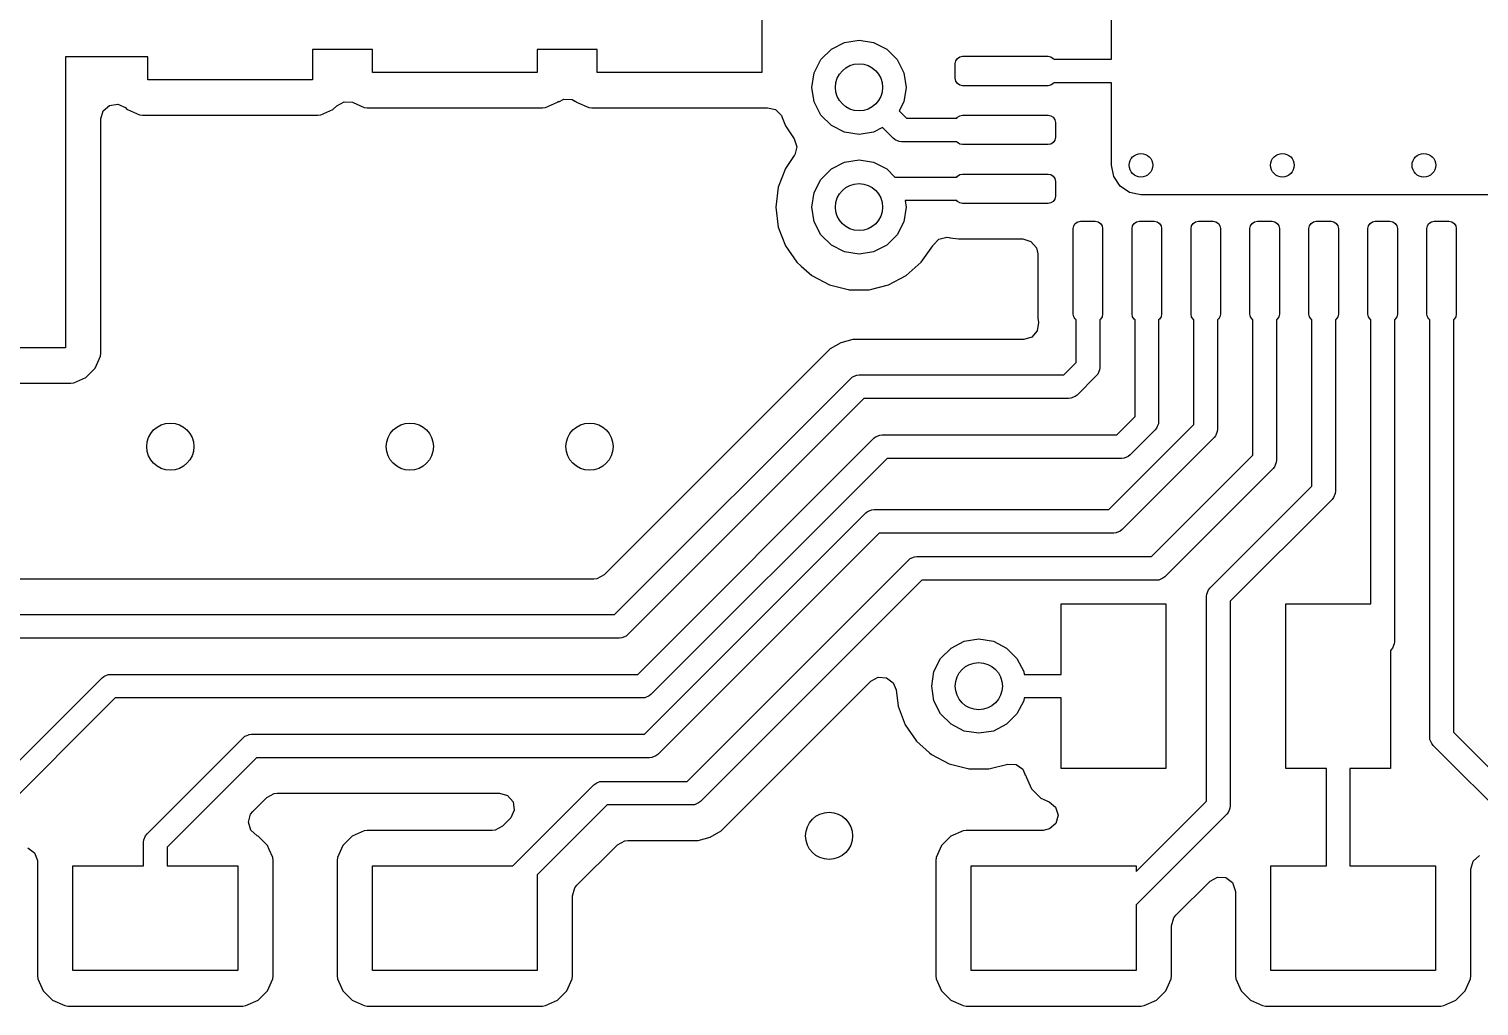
# Model space of a CAD drawing. Extents: x 4.84 to 7.21, y -4.81 to -3.25.
# Drawn here: x 5.4589 to 5.9431, y -4.3449 to -4.0186 of the extents above; entities that cross this region are included whole.
import ezdxf

# ---------------------------------------------------------------- set-up
doc = ezdxf.new("R2010")
doc.units = 0
doc.header["$MEASUREMENT"] = 0
doc.layers.add('BLACK', color=7, linetype='CONTINUOUS')

msp = doc.modelspace()

# ---------------------------------------------------------------- linework, layer by layer
at = {"layer": 'BLACK', "linetype": 'CONTINUOUS'}
for p, q in [((5.82036, -4.02865), (5.82036, -3.94203)), ((5.70356, -3.99806), (5.70356, -4.03306)), ((5.72681, -4.02532), (5.7312, -4.02308)), ((5.7312, -4.02308), (5.73606, -4.02231)), ((5.73606, -4.02231), (5.74093, -4.02308)), ((5.74093, -4.02308), (5.74532, -4.02532)), ((5.49856, -4.0279), (5.47106, -4.0279)), ((5.47106, -4.0279), (5.47106, -4.12506)), ((5.49856, -4.03556), (5.49856, -4.0279)), ((5.57356, -4.0254), (5.55356, -4.0254)), ((5.55356, -4.0254), (5.55356, -4.03556)), ((5.57356, -4.03306), (5.57356, -4.0254)), ((5.64856, -4.0254), (5.62856, -4.0254)), ((5.62856, -4.0254), (5.62856, -4.03306)), ((5.64856, -4.03306), (5.64856, -4.0254)), ((5.72332, -4.0288), (5.72681, -4.02532)), ((5.74532, -4.02532), (5.74881, -4.0288)), ((5.76838, -4.02918), (5.76891, -4.02839)), ((5.76891, -4.02839), (5.76971, -4.02785)), ((5.76971, -4.02785), (5.77065, -4.02766)), ((5.77065, -4.02766), (5.79919, -4.02766)), ((5.79919, -4.02766), (5.80014, -4.02785)), ((5.80014, -4.02785), (5.80093, -4.02839)), ((5.80093, -4.02839), (5.80111, -4.02865)), ((5.80111, -4.02865), (5.82036, -4.02865)), ((5.62856, -4.03306), (5.57356, -4.03306)), ((5.70356, -4.03306), (5.64856, -4.03306)), ((5.72032, -4.03806), (5.72109, -4.03319)), ((5.72109, -4.03319), (5.72332, -4.0288)), ((5.74881, -4.0288), (5.75104, -4.03319)), ((5.75104, -4.03319), (5.75181, -4.03806)), ((5.76819, -4.03013), (5.76838, -4.02918)), ((5.76819, -4.03505), (5.76819, -4.03013)), ((5.55356, -4.03556), (5.49856, -4.03556)), ((5.72109, -4.04293), (5.72032, -4.03806)), ((5.75181, -4.03806), (5.75104, -4.04293)), ((5.76838, -4.03599), (5.76819, -4.03505)), ((5.76891, -4.03679), (5.76838, -4.03599)), ((5.76971, -4.03732), (5.76891, -4.03679)), ((5.77065, -4.03751), (5.76971, -4.03732)), ((5.79919, -4.03751), (5.77065, -4.03751)), ((5.80014, -4.03732), (5.79919, -4.03751)), ((5.80093, -4.03679), (5.80014, -4.03732)), ((5.80111, -4.03652), (5.80093, -4.03679)), ((5.82036, -4.03652), (5.80111, -4.03652)), ((5.82036, -4.06408), (5.82036, -4.03652)), ((5.56166, -4.0442), (5.56411, -4.04286)), ((5.56411, -4.04286), (5.5669, -4.04306)), ((5.5669, -4.04306), (5.56717, -4.04317)), ((5.56717, -4.04317), (5.57081, -4.04477)), ((5.63132, -4.04477), (5.63537, -4.04299)), ((5.63537, -4.04299), (5.63575, -4.04273)), ((5.63537, -4.04299), (5.63537, -4.04299)), ((5.63575, -4.04273), (5.63584, -4.04287)), ((5.63584, -4.04287), (5.63751, -4.04196)), ((5.63751, -4.04196), (5.6403, -4.04216)), ((5.6403, -4.04216), (5.64132, -4.04282)), ((5.64132, -4.04282), (5.64138, -4.04273)), ((5.64138, -4.04273), (5.64176, -4.04299)), ((5.64176, -4.04299), (5.64176, -4.04299)), ((5.64176, -4.04299), (5.64581, -4.04477)), ((5.72332, -4.04732), (5.72109, -4.04293)), ((5.75104, -4.04293), (5.74951, -4.04593)), ((5.4829, -4.0486), (5.48368, -4.04591)), ((5.48368, -4.04591), (5.4858, -4.04408)), ((5.4858, -4.04408), (5.48856, -4.04369)), ((5.48856, -4.04369), (5.4911, -4.04485)), ((5.4911, -4.04485), (5.49136, -4.04509)), ((5.49136, -4.04509), (5.49176, -4.04549)), ((5.49176, -4.04549), (5.49176, -4.04549)), ((5.49176, -4.04549), (5.49176, -4.04549)), ((5.49176, -4.04549), (5.49581, -4.04727)), ((5.49581, -4.04727), (5.4968, -4.04739)), ((5.4968, -4.04739), (5.55533, -4.04739)), ((5.55533, -4.04739), (5.55632, -4.04727)), ((5.55632, -4.04727), (5.56037, -4.04549)), ((5.56037, -4.04549), (5.56166, -4.0442)), ((5.57081, -4.04477), (5.5718, -4.04489)), ((5.5718, -4.04489), (5.63033, -4.04489)), ((5.63033, -4.04489), (5.63132, -4.04477)), ((5.64581, -4.04477), (5.6468, -4.04489)), ((5.6468, -4.04489), (5.70533, -4.04489)), ((5.70533, -4.04489), (5.70544, -4.04488)), ((5.70533, -4.04489), (5.70533, -4.04489)), ((5.70544, -4.04488), (5.70547, -4.04489)), ((5.70547, -4.04489), (5.70547, -4.04489)), ((5.70547, -4.04489), (5.70547, -4.04489)), ((5.70547, -4.04489), (5.70817, -4.04551)), ((5.70817, -4.04551), (5.71012, -4.04752)), ((5.71012, -4.04752), (5.71037, -4.04808)), ((5.71037, -4.04808), (5.71147, -4.05097)), ((5.72681, -4.0508), (5.72332, -4.04732)), ((5.74951, -4.04593), (5.75191, -4.04833)), ((5.76874, -4.04833), (5.76891, -4.04807)), ((5.76891, -4.04807), (5.76971, -4.04754)), ((5.76971, -4.04754), (5.77065, -4.04735)), ((5.77065, -4.04735), (5.79919, -4.04735)), ((5.79919, -4.04735), (5.80014, -4.04754)), ((5.80014, -4.04754), (5.80093, -4.04807)), ((5.80093, -4.04807), (5.80147, -4.04887)), ((5.4829, -4.12682), (5.4829, -4.0486)), ((5.71147, -4.05097), (5.71147, -4.05097)), ((5.71147, -4.05097), (5.71441, -4.05524)), ((5.7312, -4.05304), (5.72681, -4.0508)), ((5.74394, -4.0515), (5.74093, -4.05304)), ((5.74749, -4.05506), (5.74394, -4.0515)), ((5.75191, -4.04833), (5.76874, -4.04833)), ((5.80147, -4.04887), (5.80166, -4.04981)), ((5.80166, -4.04981), (5.80166, -4.05473)), ((5.71441, -4.05524), (5.71529, -4.0579)), ((5.73606, -4.05381), (5.7312, -4.05304)), ((5.74093, -4.05304), (5.73606, -4.05381)), ((5.74809, -4.05554), (5.74749, -4.05506)), ((5.74951, -4.05613), (5.74809, -4.05554)), ((5.75028, -4.05621), (5.74951, -4.05613)), ((5.76874, -4.05621), (5.75028, -4.05621)), ((5.76891, -4.05647), (5.76874, -4.05621)), ((5.76971, -4.05701), (5.76891, -4.05647)), ((5.77065, -4.05719), (5.76971, -4.05701)), ((5.79919, -4.05719), (5.77065, -4.05719)), ((5.80014, -4.05701), (5.79919, -4.05719)), ((5.80093, -4.05647), (5.80014, -4.05701)), ((5.80147, -4.05567), (5.80093, -4.05647)), ((5.80166, -4.05473), (5.80147, -4.05567)), ((5.71441, -4.06088), (5.71147, -4.06515)), ((5.71459, -4.0606), (5.71441, -4.06088)), ((5.71529, -4.0579), (5.71459, -4.0606)), ((5.7312, -4.06308), (5.73606, -4.06231)), ((5.73606, -4.06231), (5.74093, -4.06308)), ((5.71147, -4.06515), (5.70909, -4.07141)), ((5.71147, -4.06515), (5.71147, -4.06515)), ((5.72332, -4.0688), (5.72681, -4.06532)), ((5.72681, -4.06532), (5.7312, -4.06308)), ((5.74093, -4.06308), (5.74532, -4.06532)), ((5.74532, -4.06532), (5.74802, -4.06802)), ((5.76891, -4.06776), (5.76971, -4.06722)), ((5.76971, -4.06722), (5.77065, -4.06703)), ((5.77065, -4.06703), (5.79919, -4.06703)), ((5.79919, -4.06703), (5.80014, -4.06722)), ((5.80014, -4.06722), (5.80093, -4.06776)), ((5.82111, -4.06785), (5.82036, -4.06408)), ((5.70909, -4.07141), (5.70828, -4.07806)), ((5.72109, -4.07319), (5.72332, -4.0688)), ((5.74802, -4.06802), (5.76874, -4.06802)), ((5.76874, -4.06802), (5.76891, -4.06776)), ((5.80093, -4.06776), (5.80147, -4.06855)), ((5.80147, -4.06855), (5.80166, -4.0695)), ((5.80166, -4.0695), (5.80166, -4.07442)), ((5.82324, -4.07104), (5.82111, -4.06785)), ((5.82643, -4.07318), (5.82324, -4.07104)), ((5.72032, -4.07806), (5.72109, -4.07319)), ((5.76874, -4.07589), (5.75147, -4.07589)), ((5.75147, -4.07589), (5.75181, -4.07806)), ((5.76891, -4.07616), (5.76874, -4.07589)), ((5.76971, -4.07669), (5.76891, -4.07616)), ((5.77065, -4.07688), (5.76971, -4.07669)), ((5.79919, -4.07688), (5.77065, -4.07688)), ((5.80014, -4.07669), (5.79919, -4.07688)), ((5.80093, -4.07616), (5.80014, -4.07669)), ((5.80147, -4.07536), (5.80093, -4.07616)), ((5.80166, -4.07442), (5.80147, -4.07536)), ((5.8302, -4.07392), (5.82643, -4.07318)), ((5.87744, -4.07392), (5.8302, -4.07392)), ((5.8302, -4.07392), (5.8302, -4.07392)), ((5.92469, -4.07392), (5.87744, -4.07392)), ((5.97193, -4.07392), (5.92469, -4.07392)), ((5.70828, -4.07806), (5.70828, -4.07806)), ((5.70828, -4.07806), (5.70909, -4.08471)), ((5.72109, -4.08293), (5.72032, -4.07806)), ((5.75181, -4.07806), (5.75104, -4.08293)), ((5.70909, -4.08471), (5.71147, -4.09097)), ((5.72332, -4.08732), (5.72109, -4.08293)), ((5.75104, -4.08293), (5.74881, -4.08732)), ((5.80756, -4.08524), (5.80775, -4.0843)), ((5.80756, -4.11379), (5.80756, -4.08524)), ((5.80775, -4.0843), (5.80828, -4.0835)), ((5.80828, -4.0835), (5.80908, -4.08297)), ((5.80908, -4.08297), (5.81002, -4.08278)), ((5.81002, -4.08278), (5.81494, -4.08278)), ((5.81494, -4.08278), (5.81588, -4.08297)), ((5.81588, -4.08297), (5.81668, -4.0835)), ((5.81668, -4.0835), (5.81722, -4.0843)), ((5.81722, -4.0843), (5.8174, -4.08524)), ((5.8174, -4.08524), (5.8174, -4.11379)), ((5.82725, -4.08524), (5.82743, -4.0843)), ((5.82725, -4.11379), (5.82725, -4.08524)), ((5.82743, -4.0843), (5.82797, -4.0835)), ((5.82797, -4.0835), (5.82876, -4.08297)), ((5.82876, -4.08297), (5.82971, -4.08278)), ((5.82971, -4.08278), (5.83463, -4.08278)), ((5.83463, -4.08278), (5.83557, -4.08297)), ((5.83557, -4.08297), (5.83637, -4.0835)), ((5.83637, -4.0835), (5.8369, -4.0843)), ((5.8369, -4.0843), (5.83709, -4.08524)), ((5.83709, -4.08524), (5.83709, -4.11379)), ((5.84693, -4.08524), (5.84712, -4.0843)), ((5.84693, -4.11379), (5.84693, -4.08524)), ((5.84712, -4.0843), (5.84765, -4.0835)), ((5.84765, -4.0835), (5.84845, -4.08297)), ((5.84845, -4.08297), (5.84939, -4.08278)), ((5.84939, -4.08278), (5.85431, -4.08278)), ((5.85431, -4.08278), (5.85525, -4.08297)), ((5.85525, -4.08297), (5.85605, -4.0835)), ((5.85605, -4.0835), (5.85659, -4.0843)), ((5.85659, -4.0843), (5.85677, -4.08524)), ((5.85677, -4.08524), (5.85677, -4.11379)), ((5.86662, -4.08524), (5.8668, -4.0843)), ((5.86662, -4.11379), (5.86662, -4.08524)), ((5.8668, -4.0843), (5.86734, -4.0835)), ((5.86734, -4.0835), (5.86813, -4.08297)), ((5.86813, -4.08297), (5.86908, -4.08278)), ((5.86908, -4.08278), (5.874, -4.08278)), ((5.874, -4.08278), (5.87494, -4.08297)), ((5.87494, -4.08297), (5.87574, -4.0835)), ((5.87574, -4.0835), (5.87627, -4.0843)), ((5.87627, -4.0843), (5.87646, -4.08524)), ((5.87646, -4.08524), (5.87646, -4.11379)), ((5.8863, -4.08524), (5.88649, -4.0843)), ((5.8863, -4.11379), (5.8863, -4.08524)), ((5.88649, -4.0843), (5.88702, -4.0835)), ((5.88702, -4.0835), (5.88782, -4.08297)), ((5.88782, -4.08297), (5.88876, -4.08278)), ((5.88876, -4.08278), (5.89368, -4.08278)), ((5.89368, -4.08278), (5.89462, -4.08297)), ((5.89462, -4.08297), (5.89542, -4.0835)), ((5.89542, -4.0835), (5.89596, -4.0843)), ((5.89596, -4.0843), (5.89614, -4.08524)), ((5.89614, -4.08524), (5.89614, -4.11379)), ((5.90599, -4.08524), (5.90617, -4.0843)), ((5.90599, -4.11379), (5.90599, -4.08524)), ((5.90617, -4.0843), (5.90671, -4.0835)), ((5.90671, -4.0835), (5.90751, -4.08297)), ((5.90751, -4.08297), (5.90845, -4.08278)), ((5.90845, -4.08278), (5.91337, -4.08278)), ((5.91337, -4.08278), (5.91431, -4.08297)), ((5.91431, -4.08297), (5.91511, -4.0835)), ((5.91511, -4.0835), (5.91564, -4.0843)), ((5.91564, -4.0843), (5.91583, -4.08524)), ((5.91583, -4.08524), (5.91583, -4.11379)), ((5.92567, -4.08524), (5.92586, -4.0843)), ((5.92567, -4.11379), (5.92567, -4.08524)), ((5.92586, -4.0843), (5.92639, -4.0835)), ((5.92639, -4.0835), (5.92719, -4.08297)), ((5.92719, -4.08297), (5.92813, -4.08278)), ((5.92813, -4.08278), (5.93305, -4.08278)), ((5.93305, -4.08278), (5.93399, -4.08297)), ((5.93399, -4.08297), (5.93479, -4.0835)), ((5.93479, -4.0835), (5.93533, -4.0843)), ((5.93533, -4.0843), (5.93551, -4.08524)), ((5.93551, -4.08524), (5.93551, -4.11379)), ((5.71147, -4.09097), (5.71147, -4.09097)), ((5.71147, -4.09097), (5.71527, -4.09648)), ((5.72681, -4.0908), (5.72332, -4.08732)), ((5.7312, -4.09304), (5.72681, -4.0908)), ((5.74532, -4.0908), (5.74093, -4.09304)), ((5.74881, -4.08732), (5.74532, -4.0908)), ((5.75686, -4.09648), (5.76066, -4.09097)), ((5.76066, -4.09097), (5.76077, -4.09077)), ((5.76066, -4.09097), (5.76066, -4.09097)), ((5.76077, -4.09077), (5.76271, -4.08876)), ((5.76271, -4.08876), (5.76543, -4.08812)), ((5.76543, -4.08812), (5.76614, -4.08825)), ((5.76614, -4.08825), (5.76614, -4.08825)), ((5.76614, -4.08825), (5.76652, -4.0883)), ((5.76652, -4.0883), (5.76652, -4.0883)), ((5.76652, -4.0883), (5.7693, -4.08871)), ((5.7693, -4.08871), (5.79077, -4.08871)), ((5.79077, -4.08871), (5.79345, -4.0895)), ((5.79345, -4.0895), (5.79528, -4.09161)), ((5.79528, -4.09161), (5.79573, -4.09367)), ((5.71527, -4.09648), (5.71527, -4.09648)), ((5.71527, -4.09648), (5.71675, -4.09779)), ((5.73606, -4.09381), (5.7312, -4.09304)), ((5.74093, -4.09304), (5.73606, -4.09381)), ((5.75185, -4.10092), (5.75686, -4.09648)), ((5.79573, -4.09367), (5.79573, -4.11514)), ((5.71675, -4.09779), (5.72028, -4.10092)), ((5.72028, -4.10092), (5.72621, -4.10403)), ((5.74592, -4.10403), (5.75185, -4.10092)), ((5.72621, -4.10403), (5.72621, -4.10403)), ((5.72621, -4.10403), (5.72621, -4.10403)), ((5.72621, -4.10403), (5.73238, -4.10556)), ((5.73238, -4.10556), (5.73272, -4.10564)), ((5.73272, -4.10564), (5.73272, -4.10564)), ((5.73272, -4.10564), (5.73941, -4.10564)), ((5.73941, -4.10564), (5.74592, -4.10403)), ((5.73941, -4.10564), (5.73941, -4.10564)), ((5.79573, -4.11514), (5.79594, -4.11662)), ((5.80775, -4.11473), (5.80756, -4.11379)), ((5.80828, -4.11553), (5.80775, -4.11473)), ((5.80855, -4.1157), (5.80828, -4.11553)), ((5.80855, -4.13001), (5.80855, -4.1157)), ((5.81668, -4.11553), (5.81642, -4.1157)), ((5.81642, -4.1157), (5.81642, -4.13164)), ((5.81722, -4.11473), (5.81668, -4.11553)), ((5.8174, -4.11379), (5.81722, -4.11473)), ((5.82743, -4.11473), (5.82725, -4.11379)), ((5.82797, -4.11553), (5.82743, -4.11473)), ((5.82823, -4.1157), (5.82797, -4.11553)), ((5.82823, -4.14805), (5.82823, -4.1157)), ((5.83637, -4.11553), (5.8361, -4.1157)), ((5.8361, -4.1157), (5.8361, -4.14968)), ((5.8369, -4.11473), (5.83637, -4.11553)), ((5.83709, -4.11379), (5.8369, -4.11473)), ((5.84712, -4.11473), (5.84693, -4.11379)), ((5.84765, -4.11553), (5.84712, -4.11473)), ((5.84792, -4.1157), (5.84765, -4.11553)), ((5.84792, -4.15064), (5.84792, -4.1157)), ((5.85605, -4.11553), (5.85579, -4.1157)), ((5.85579, -4.1157), (5.85579, -4.15227)), ((5.85659, -4.11473), (5.85605, -4.11553)), ((5.85677, -4.11379), (5.85659, -4.11473)), ((5.8668, -4.11473), (5.86662, -4.11379)), ((5.86734, -4.11553), (5.8668, -4.11473)), ((5.8676, -4.1157), (5.86734, -4.11553)), ((5.8676, -4.16096), (5.8676, -4.1157)), ((5.87574, -4.11553), (5.87547, -4.1157)), ((5.87547, -4.1157), (5.87547, -4.16259)), ((5.87627, -4.11473), (5.87574, -4.11553)), ((5.87646, -4.11379), (5.87627, -4.11473)), ((5.88649, -4.11473), (5.8863, -4.11379)), ((5.88702, -4.11553), (5.88649, -4.11473)), ((5.88729, -4.1157), (5.88702, -4.11553)), ((5.88729, -4.17127), (5.88729, -4.1157)), ((5.89542, -4.11553), (5.89516, -4.1157)), ((5.89516, -4.1157), (5.89516, -4.1729)), ((5.89596, -4.11473), (5.89542, -4.11553)), ((5.89614, -4.11379), (5.89596, -4.11473)), ((5.90617, -4.11473), (5.90599, -4.11379)), ((5.90671, -4.11553), (5.90617, -4.11473)), ((5.90697, -4.1157), (5.90671, -4.11553)), ((5.90697, -4.21056), (5.90697, -4.1157)), ((5.91511, -4.11553), (5.91484, -4.1157)), ((5.91484, -4.1157), (5.91484, -4.22322)), ((5.91564, -4.11473), (5.91511, -4.11553)), ((5.91583, -4.11379), (5.91564, -4.11473)), ((5.92586, -4.11473), (5.92567, -4.11379)), ((5.92639, -4.11553), (5.92586, -4.11473)), ((5.92666, -4.1157), (5.92639, -4.11553)), ((5.92666, -4.25509), (5.92666, -4.1157)), ((5.93479, -4.11553), (5.93453, -4.1157)), ((5.93453, -4.1157), (5.93453, -4.25346)), ((5.93533, -4.11473), (5.93479, -4.11553)), ((5.93551, -4.11379), (5.93533, -4.11473)), ((5.79555, -4.11938), (5.79373, -4.1215)), ((5.79594, -4.11662), (5.79555, -4.11938)), ((5.47106, -4.12506), (5.39106, -4.12506)), ((5.72638, -4.12544), (5.65099, -4.20084)), ((5.72998, -4.12337), (5.72638, -4.12544)), ((5.72638, -4.12544), (5.72638, -4.12544)), ((5.73399, -4.12229), (5.72998, -4.12337)), ((5.72998, -4.12337), (5.72998, -4.12337)), ((5.72998, -4.12337), (5.72998, -4.12337)), ((5.73814, -4.12229), (5.73399, -4.12229)), ((5.79105, -4.12229), (5.73814, -4.12229)), ((5.79373, -4.1215), (5.79105, -4.12229)), ((5.48099, -4.13186), (5.48278, -4.12781)), ((5.48278, -4.12781), (5.4829, -4.12682)), ((5.80443, -4.13412), (5.80855, -4.13001)), ((5.47382, -4.13677), (5.47787, -4.13499)), ((5.47787, -4.13499), (5.48099, -4.13186)), ((5.65443, -4.21412), (5.73328, -4.13527)), ((5.73328, -4.13527), (5.73388, -4.13479)), ((5.73388, -4.13479), (5.7353, -4.1342)), ((5.7353, -4.1342), (5.73606, -4.13412)), ((5.73606, -4.13412), (5.80443, -4.13412)), ((5.81527, -4.13443), (5.80885, -4.14084)), ((5.81576, -4.13383), (5.81527, -4.13443)), ((5.81634, -4.13241), (5.81576, -4.13383)), ((5.81642, -4.13164), (5.81634, -4.13241)), ((5.3893, -4.13689), (5.47283, -4.13689)), ((5.47283, -4.13689), (5.47382, -4.13677)), ((5.7377, -4.142), (5.65885, -4.22084)), ((5.80606, -4.142), (5.7377, -4.142)), ((5.80683, -4.14192), (5.80606, -4.142)), ((5.80825, -4.14133), (5.80683, -4.14192)), ((5.80885, -4.14084), (5.80825, -4.14133)), ((5.82216, -4.15412), (5.82823, -4.14805)), ((5.8361, -4.14968), (5.83603, -4.15045)), ((5.74161, -4.15479), (5.74303, -4.1542)), ((5.74303, -4.1542), (5.74379, -4.15412)), ((5.74379, -4.15412), (5.82216, -4.15412)), ((5.81949, -4.17906), (5.84792, -4.15064)), ((5.83495, -4.15247), (5.82658, -4.16084)), ((5.83544, -4.15187), (5.83495, -4.15247)), ((5.83566, -4.15133), (5.83544, -4.15187)), ((5.83603, -4.15045), (5.83566, -4.15133)), ((5.85513, -4.15446), (5.85464, -4.15506)), ((5.85523, -4.1542), (5.85513, -4.15446)), ((5.85571, -4.15304), (5.85523, -4.1542)), ((5.85579, -4.15227), (5.85571, -4.15304)), ((5.66216, -4.23412), (5.74101, -4.15527)), ((5.74101, -4.15527), (5.74161, -4.15479)), ((5.85464, -4.15506), (5.82391, -4.18578)), ((5.74542, -4.162), (5.66658, -4.24084)), ((5.82379, -4.162), (5.74542, -4.162)), ((5.82456, -4.16192), (5.82379, -4.162)), ((5.82598, -4.16133), (5.82456, -4.16192)), ((5.82658, -4.16084), (5.82598, -4.16133)), ((5.83375, -4.19481), (5.8676, -4.16096)), ((5.8754, -4.16335), (5.87481, -4.16477)), ((5.87547, -4.16259), (5.8754, -4.16335)), ((5.87432, -4.16537), (5.83816, -4.20153)), ((5.87481, -4.16477), (5.87432, -4.16537)), ((5.85328, -4.20527), (5.88729, -4.17127)), ((5.89508, -4.17367), (5.8945, -4.17509)), ((5.89516, -4.1729), (5.89508, -4.17367)), ((5.89401, -4.17568), (5.86, -4.20969)), ((5.8945, -4.17509), (5.89401, -4.17568)), ((5.66443, -4.25412), (5.73834, -4.18022)), ((5.73834, -4.18022), (5.73894, -4.17973)), ((5.73894, -4.17973), (5.74036, -4.17914)), ((5.74036, -4.17914), (5.74112, -4.17906)), ((5.74112, -4.17906), (5.81949, -4.17906)), ((5.74276, -4.18694), (5.66885, -4.26084)), ((5.82112, -4.18694), (5.74276, -4.18694)), ((5.82189, -4.18686), (5.82112, -4.18694)), ((5.82331, -4.18627), (5.82189, -4.18686)), ((5.82391, -4.18578), (5.82331, -4.18627)), ((5.67869, -4.26987), (5.75259, -4.19596)), ((5.75259, -4.19596), (5.75319, -4.19547)), ((5.75319, -4.19547), (5.75461, -4.19489)), ((5.75461, -4.19489), (5.75538, -4.19481)), ((5.75538, -4.19481), (5.83375, -4.19481)), ((5.64748, -4.20229), (5.40814, -4.20229)), ((5.64853, -4.20218), (5.64748, -4.20229)), ((5.65099, -4.20084), (5.64853, -4.20218)), ((5.75701, -4.20268), (5.6831, -4.27659)), ((5.83538, -4.20268), (5.75701, -4.20268)), ((5.83614, -4.20261), (5.83538, -4.20268)), ((5.83756, -4.20202), (5.83614, -4.20261)), ((5.83816, -4.20153), (5.83756, -4.20202)), ((5.85213, -4.20806), (5.8522, -4.20729)), ((5.8522, -4.20729), (5.85279, -4.20587)), ((5.85279, -4.20587), (5.85328, -4.20527)), ((5.80356, -4.23412), (5.80356, -4.21056)), ((5.80356, -4.21056), (5.83856, -4.21056)), ((5.83856, -4.21056), (5.83856, -4.26556)), ((5.85213, -4.27643), (5.85213, -4.20806)), ((5.86, -4.20969), (5.86, -4.27806)), ((5.87856, -4.26556), (5.87856, -4.21056)), ((5.87856, -4.21056), (5.90697, -4.21056)), ((5.40606, -4.21412), (5.65443, -4.21412)), ((5.65606, -4.222), (5.4077, -4.222)), ((5.65683, -4.22192), (5.65606, -4.222)), ((5.65825, -4.22133), (5.65683, -4.22192)), ((5.65885, -4.22084), (5.65825, -4.22133)), ((5.7712, -4.22308), (5.77606, -4.22231)), ((5.77606, -4.22231), (5.78093, -4.22308)), ((5.76332, -4.2288), (5.76681, -4.22532)), ((5.76681, -4.22532), (5.7712, -4.22308)), ((5.78093, -4.22308), (5.78532, -4.22532)), ((5.78532, -4.22532), (5.78881, -4.2288)), ((5.91369, -4.226), (5.91356, -4.22613)), ((5.91356, -4.22613), (5.91356, -4.26556)), ((5.91418, -4.2254), (5.91369, -4.226)), ((5.91477, -4.22398), (5.91418, -4.2254)), ((5.91484, -4.22322), (5.91477, -4.22398)), ((5.76109, -4.23319), (5.76332, -4.2288)), ((5.78881, -4.2288), (5.79104, -4.23319)), ((5.4205, -4.29806), (5.48328, -4.23527)), ((5.48328, -4.23527), (5.48388, -4.23479)), ((5.48388, -4.23479), (5.48429, -4.23461)), ((5.48429, -4.23461), (5.4853, -4.2342)), ((5.4853, -4.2342), (5.48606, -4.23412)), ((5.48606, -4.23412), (5.66216, -4.23412)), ((5.69, -4.28642), (5.74001, -4.23642)), ((5.74001, -4.23642), (5.74246, -4.23508)), ((5.74246, -4.23508), (5.74525, -4.23528)), ((5.74525, -4.23528), (5.74748, -4.23695)), ((5.74748, -4.23695), (5.74844, -4.23933)), ((5.76032, -4.23806), (5.76109, -4.23319)), ((5.79104, -4.23319), (5.79119, -4.23412)), ((5.79119, -4.23412), (5.80356, -4.23412)), ((5.66598, -4.24133), (5.66456, -4.24192)), ((5.66658, -4.24084), (5.66598, -4.24133)), ((5.74844, -4.23933), (5.74909, -4.24471)), ((5.76109, -4.24293), (5.76032, -4.23806)), ((5.4877, -4.242), (5.42856, -4.30113)), ((5.66379, -4.242), (5.4877, -4.242)), ((5.66456, -4.24192), (5.66379, -4.242)), ((5.74909, -4.24471), (5.75147, -4.25097)), ((5.76332, -4.24732), (5.76109, -4.24293)), ((5.79104, -4.24293), (5.78881, -4.24732)), ((5.79119, -4.242), (5.79104, -4.24293)), ((5.80356, -4.242), (5.79119, -4.242)), ((5.80356, -4.26556), (5.80356, -4.242)), ((5.75147, -4.25097), (5.75147, -4.25097)), ((5.75147, -4.25097), (5.75527, -4.25648)), ((5.76681, -4.2508), (5.76332, -4.24732)), ((5.7712, -4.25304), (5.76681, -4.2508)), ((5.78532, -4.2508), (5.78093, -4.25304)), ((5.78881, -4.24732), (5.78532, -4.2508)), ((5.49828, -4.2874), (5.53041, -4.25527)), ((5.53041, -4.25527), (5.531, -4.25479)), ((5.531, -4.25479), (5.53142, -4.25461)), ((5.53142, -4.25461), (5.53242, -4.2542)), ((5.53242, -4.2542), (5.53319, -4.25412)), ((5.53319, -4.25412), (5.66443, -4.25412)), ((5.77606, -4.25381), (5.7712, -4.25304)), ((5.78093, -4.25304), (5.77606, -4.25381)), ((5.92673, -4.25585), (5.92666, -4.25509)), ((5.92732, -4.25727), (5.92673, -4.25585)), ((5.93453, -4.25346), (5.97913, -4.29806)), ((5.66885, -4.26084), (5.66825, -4.26133)), ((5.75527, -4.25648), (5.75527, -4.25648)), ((5.75527, -4.25648), (5.75958, -4.2603)), ((5.75958, -4.2603), (5.76028, -4.26092)), ((5.76028, -4.26092), (5.76621, -4.26403)), ((5.92781, -4.25787), (5.92732, -4.25727)), ((5.97356, -4.30363), (5.92781, -4.25787)), ((5.53482, -4.262), (5.505, -4.29182)), ((5.66606, -4.262), (5.53482, -4.262)), ((5.66683, -4.26192), (5.66606, -4.262)), ((5.66825, -4.26133), (5.66683, -4.26192)), ((5.76621, -4.26403), (5.76621, -4.26403)), ((5.76621, -4.26403), (5.76621, -4.26403)), ((5.76621, -4.26403), (5.77238, -4.26556)), ((5.77238, -4.26556), (5.77272, -4.26564)), ((5.77272, -4.26564), (5.77272, -4.26564)), ((5.77272, -4.26564), (5.77941, -4.26564)), ((5.77941, -4.26564), (5.78574, -4.26408)), ((5.77941, -4.26564), (5.77941, -4.26564)), ((5.78574, -4.26408), (5.78853, -4.2642)), ((5.78853, -4.2642), (5.79081, -4.26581)), ((5.79081, -4.26581), (5.7917, -4.26797)), ((5.83856, -4.26556), (5.80356, -4.26556)), ((5.89213, -4.26556), (5.87856, -4.26556)), ((5.89213, -4.29806), (5.89213, -4.26556)), ((5.91356, -4.26556), (5.9, -4.26556)), ((5.9, -4.26556), (5.9, -4.29806)), ((5.64753, -4.27102), (5.64813, -4.27053)), ((5.64813, -4.27053), (5.64854, -4.27036)), ((5.64854, -4.27036), (5.64955, -4.26995)), ((5.64955, -4.26995), (5.65032, -4.26987)), ((5.65032, -4.26987), (5.67869, -4.26987)), ((5.7917, -4.26797), (5.79175, -4.26795)), ((5.79175, -4.26795), (5.79185, -4.26831)), ((5.79185, -4.26831), (5.79364, -4.27236)), ((5.53359, -4.27996), (5.53827, -4.27528)), ((5.53827, -4.27528), (5.54072, -4.27394)), ((5.54072, -4.27394), (5.54178, -4.27383)), ((5.54178, -4.27383), (5.61602, -4.27383)), ((5.61602, -4.27383), (5.6187, -4.27461)), ((5.6187, -4.27461), (5.62053, -4.27673)), ((5.6205, -4.29806), (5.64753, -4.27102)), ((5.79364, -4.27236), (5.79676, -4.27549)), ((5.79676, -4.27549), (5.79676, -4.27549)), ((5.79676, -4.27549), (5.79957, -4.27673)), ((5.53289, -4.28084), (5.53359, -4.27996)), ((5.62093, -4.27949), (5.61977, -4.28204)), ((5.62053, -4.27673), (5.62093, -4.27949)), ((5.65195, -4.27774), (5.62856, -4.30113)), ((5.68032, -4.27774), (5.65195, -4.27774)), ((5.68108, -4.27767), (5.68032, -4.27774)), ((5.6825, -4.27708), (5.68108, -4.27767)), ((5.6831, -4.27659), (5.6825, -4.27708)), ((5.79957, -4.27673), (5.80171, -4.27853)), ((5.80171, -4.27853), (5.80253, -4.2812)), ((5.82856, -4.29999), (5.85213, -4.27643)), ((5.85934, -4.28025), (5.85885, -4.28084)), ((5.85965, -4.27949), (5.85934, -4.28025)), ((5.85993, -4.27883), (5.85965, -4.27949)), ((5.86, -4.27806), (5.85993, -4.27883)), ((5.53213, -4.28353), (5.53289, -4.28084)), ((5.53296, -4.2862), (5.53213, -4.28353)), ((5.61705, -4.28477), (5.6146, -4.28611)), ((5.61953, -4.28229), (5.61705, -4.28477)), ((5.61977, -4.28204), (5.61953, -4.28229)), ((5.80178, -4.2839), (5.79969, -4.28575)), ((5.80253, -4.2812), (5.80178, -4.2839)), ((5.85885, -4.28084), (5.82856, -4.31113)), ((5.49713, -4.29018), (5.4972, -4.28942)), ((5.49713, -4.29806), (5.49713, -4.29018)), ((5.4972, -4.28942), (5.49779, -4.288)), ((5.49779, -4.288), (5.49828, -4.2874)), ((5.53509, -4.28801), (5.53296, -4.2862)), ((5.53537, -4.28813), (5.53509, -4.28801)), ((5.53849, -4.29126), (5.53537, -4.28813)), ((5.56676, -4.28813), (5.56364, -4.29126)), ((5.57081, -4.28634), (5.56676, -4.28813)), ((5.5718, -4.28623), (5.57081, -4.28634)), ((5.57081, -4.28634), (5.57081, -4.28634)), ((5.61354, -4.28623), (5.5718, -4.28623)), ((5.5718, -4.28623), (5.5718, -4.28623)), ((5.6146, -4.28611), (5.61354, -4.28623)), ((5.65539, -4.29103), (5.65785, -4.28969)), ((5.65785, -4.28969), (5.6589, -4.28957)), ((5.6589, -4.28957), (5.68239, -4.28957)), ((5.68239, -4.28957), (5.6864, -4.2885)), ((5.68239, -4.28957), (5.68239, -4.28957)), ((5.6864, -4.2885), (5.69, -4.28642)), ((5.76676, -4.28813), (5.76364, -4.29126)), ((5.77081, -4.28634), (5.76676, -4.28813)), ((5.7718, -4.28623), (5.77081, -4.28634)), ((5.77081, -4.28634), (5.77081, -4.28634)), ((5.79757, -4.28623), (5.7718, -4.28623)), ((5.7718, -4.28623), (5.7718, -4.28623)), ((5.79969, -4.28575), (5.79757, -4.28623)), ((5.45851, -4.29202), (5.46074, -4.29369)), ((5.46074, -4.29369), (5.46172, -4.29631)), ((5.505, -4.29182), (5.505, -4.29806)), ((5.5391, -4.29262), (5.53849, -4.29126)), ((5.54028, -4.2953), (5.5391, -4.29262)), ((5.56364, -4.29126), (5.56185, -4.2953)), ((5.56364, -4.29126), (5.56364, -4.29126)), ((5.64185, -4.30457), (5.65539, -4.29103)), ((5.76364, -4.29126), (5.76185, -4.2953)), ((5.76364, -4.29126), (5.76364, -4.29126)), ((5.94118, -4.29648), (5.9433, -4.29465)), ((5.46172, -4.29631), (5.46173, -4.29666)), ((5.46173, -4.29666), (5.46173, -4.33482)), ((5.47356, -4.33306), (5.47356, -4.29806)), ((5.47356, -4.29806), (5.49713, -4.29806)), ((5.505, -4.29806), (5.52856, -4.29806)), ((5.52856, -4.29806), (5.52856, -4.33306)), ((5.5404, -4.29629), (5.54028, -4.2953)), ((5.5404, -4.33482), (5.5404, -4.29629)), ((5.56185, -4.2953), (5.56173, -4.29629)), ((5.56173, -4.29629), (5.56173, -4.33482)), ((5.57356, -4.33306), (5.57356, -4.29806)), ((5.57356, -4.29806), (5.6205, -4.29806)), ((5.76185, -4.2953), (5.76173, -4.29629)), ((5.76173, -4.29629), (5.76173, -4.33482)), ((5.77356, -4.33306), (5.77356, -4.29806)), ((5.77356, -4.29806), (5.82856, -4.29806)), ((5.82856, -4.29806), (5.82856, -4.29999)), ((5.87356, -4.33306), (5.87356, -4.29806)), ((5.87356, -4.29806), (5.89213, -4.29806)), ((5.9, -4.29806), (5.92856, -4.29806)), ((5.92856, -4.29806), (5.92856, -4.33306)), ((5.9404, -4.29916), (5.94118, -4.29648)), ((5.9404, -4.33482), (5.9404, -4.29916)), ((5.62856, -4.30113), (5.62856, -4.33306)), ((5.64118, -4.3054), (5.64185, -4.30457)), ((5.84185, -4.31457), (5.85327, -4.30316)), ((5.85327, -4.30316), (5.85572, -4.30182)), ((5.85572, -4.30182), (5.85851, -4.30202)), ((5.85851, -4.30202), (5.86074, -4.30369)), ((5.86074, -4.30369), (5.86172, -4.30631)), ((5.6404, -4.30808), (5.64118, -4.3054)), ((5.6404, -4.33482), (5.6404, -4.30808)), ((5.86172, -4.30631), (5.86173, -4.30666)), ((5.86173, -4.30666), (5.86173, -4.33482)), ((5.82856, -4.31113), (5.82856, -4.33306)), ((5.8404, -4.31808), (5.84118, -4.3154)), ((5.8404, -4.33482), (5.8404, -4.31808)), ((5.84118, -4.3154), (5.84185, -4.31457)), ((5.52856, -4.33306), (5.47356, -4.33306)), ((5.62856, -4.33306), (5.57356, -4.33306)), ((5.82856, -4.33306), (5.77356, -4.33306)), ((5.92856, -4.33306), (5.87356, -4.33306)), ((5.46173, -4.33482), (5.46173, -4.33482)), ((5.46173, -4.33482), (5.46185, -4.33581)), ((5.46185, -4.33581), (5.46185, -4.33581)), ((5.46185, -4.33581), (5.46364, -4.33986)), ((5.53849, -4.33986), (5.54028, -4.33581)), ((5.54028, -4.33581), (5.5404, -4.33482)), ((5.56173, -4.33482), (5.56173, -4.33482)), ((5.56173, -4.33482), (5.56185, -4.33581)), ((5.56185, -4.33581), (5.56185, -4.33581)), ((5.56185, -4.33581), (5.56364, -4.33986)), ((5.63849, -4.33986), (5.64028, -4.33581)), ((5.64028, -4.33581), (5.6404, -4.33482)), ((5.76173, -4.33482), (5.76173, -4.33482)), ((5.76173, -4.33482), (5.76185, -4.33581)), ((5.76185, -4.33581), (5.76185, -4.33581)), ((5.76185, -4.33581), (5.76364, -4.33986)), ((5.83849, -4.33986), (5.84028, -4.33581)), ((5.84028, -4.33581), (5.8404, -4.33482)), ((5.86173, -4.33482), (5.86173, -4.33482)), ((5.86173, -4.33482), (5.86185, -4.33581)), ((5.86185, -4.33581), (5.86185, -4.33581)), ((5.86185, -4.33581), (5.86364, -4.33986)), ((5.93849, -4.33986), (5.94028, -4.33581)), ((5.94028, -4.33581), (5.9404, -4.33482)), ((5.46364, -4.33986), (5.46676, -4.34299)), ((5.46676, -4.34299), (5.46676, -4.34299)), ((5.46676, -4.34299), (5.46676, -4.34299)), ((5.46676, -4.34299), (5.47081, -4.34477)), ((5.53132, -4.34477), (5.53537, -4.34299)), ((5.53537, -4.34299), (5.53849, -4.33986)), ((5.56364, -4.33986), (5.56676, -4.34299)), ((5.56676, -4.34299), (5.56676, -4.34299)), ((5.56676, -4.34299), (5.56676, -4.34299)), ((5.56676, -4.34299), (5.57081, -4.34477)), ((5.63132, -4.34477), (5.63537, -4.34299)), ((5.63537, -4.34299), (5.63849, -4.33986)), ((5.76364, -4.33986), (5.76676, -4.34299)), ((5.76676, -4.34299), (5.76676, -4.34299)), ((5.76676, -4.34299), (5.76676, -4.34299)), ((5.76676, -4.34299), (5.77081, -4.34477)), ((5.83132, -4.34477), (5.83537, -4.34299)), ((5.83537, -4.34299), (5.83849, -4.33986)), ((5.86364, -4.33986), (5.86676, -4.34299)), ((5.86676, -4.34299), (5.86676, -4.34299)), ((5.86676, -4.34299), (5.86676, -4.34299)), ((5.86676, -4.34299), (5.87081, -4.34477)), ((5.93132, -4.34477), (5.93537, -4.34299)), ((5.93537, -4.34299), (5.93849, -4.33986)), ((5.47081, -4.34477), (5.4718, -4.34489)), ((5.4718, -4.34489), (5.53033, -4.34489)), ((5.53033, -4.34489), (5.53132, -4.34477)), ((5.57081, -4.34477), (5.5718, -4.34489)), ((5.5718, -4.34489), (5.63033, -4.34489)), ((5.63033, -4.34489), (5.63132, -4.34477)), ((5.77081, -4.34477), (5.7718, -4.34489)), ((5.7718, -4.34489), (5.83033, -4.34489)), ((5.83033, -4.34489), (5.83132, -4.34477)), ((5.87081, -4.34477), (5.8718, -4.34489)), ((5.8718, -4.34489), (5.93033, -4.34489)), ((5.93033, -4.34489), (5.93132, -4.34477))]:
    msp.add_line(p, q, dxfattribs=at)
at = {"layer": 'BLACK'}
for centre, radius in [((5.73606, -4.03806), 0.00787), ((5.8302, -4.06408), 0.00394), ((5.87744, -4.06408), 0.00394), ((5.92469, -4.06408), 0.00394), ((5.73606, -4.07806), 0.00787), ((5.50606, -4.15806), 0.00787), ((5.58606, -4.15806), 0.00787), ((5.64606, -4.15806), 0.00787), ((5.77606, -4.23806), 0.00787), ((5.72606, -4.28806), 0.00787)]:
    msp.add_circle(centre, radius, dxfattribs=at)

doc.saveas('drawing.dxf')
